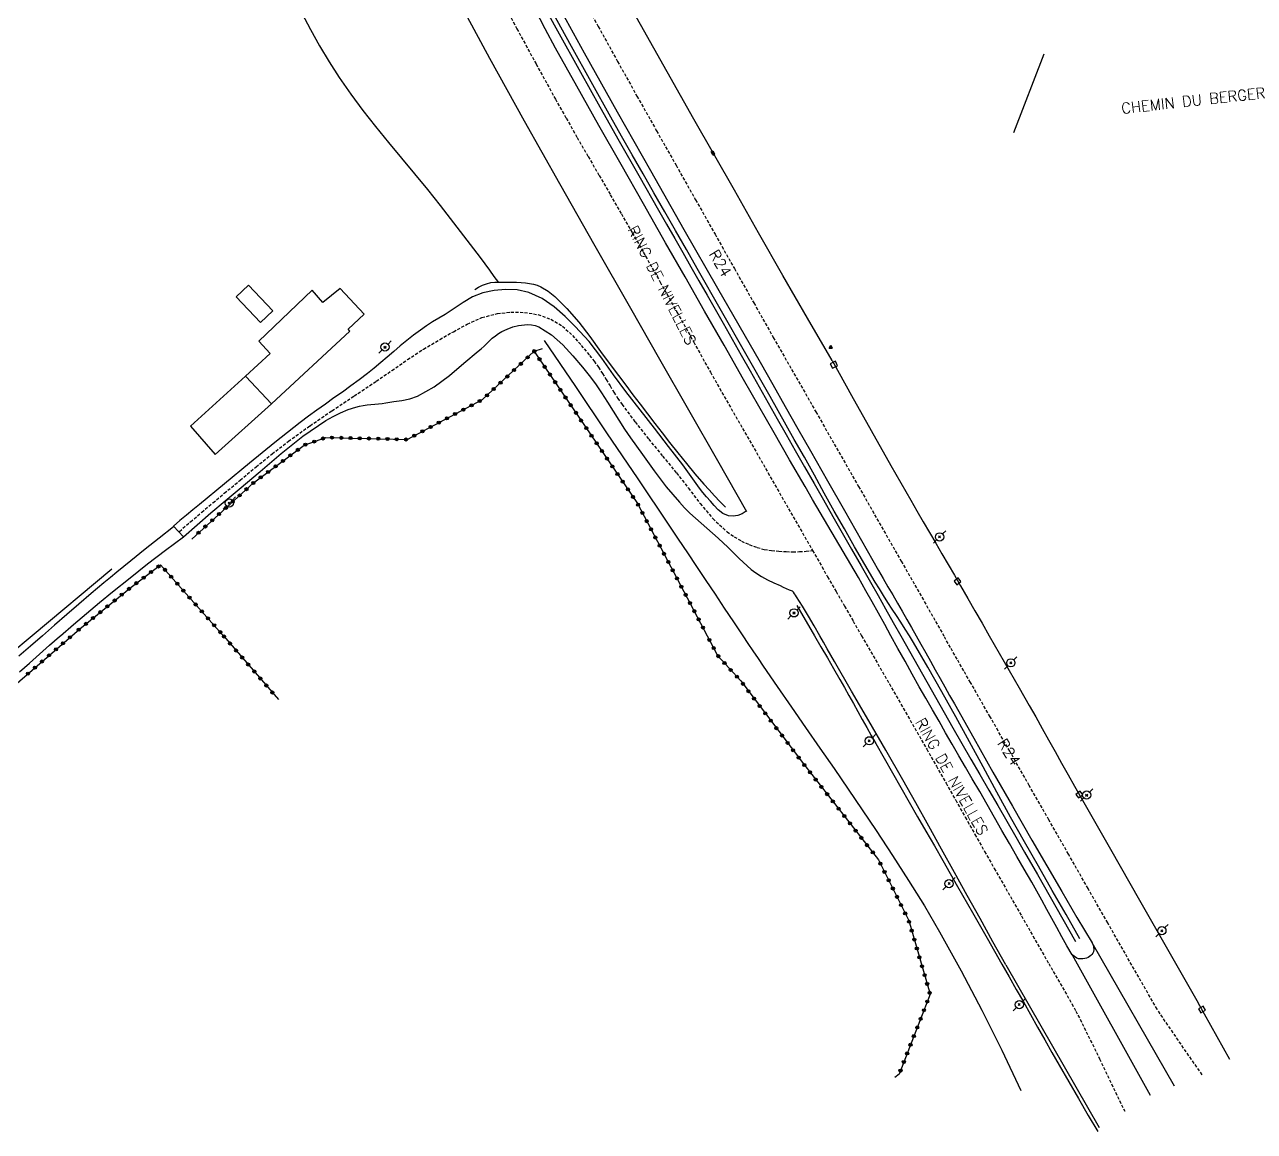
# Model space of a CAD drawing. Header units: millimetres. Extents: x 145000 to 146001, y 142000 to 143001.
# Drawn here: x 145384.3 to 145583.6, y 142590.7 to 142770 of the extents above; entities that cross this region are included whole.
import ezdxf
from ezdxf.enums import TextEntityAlignment as Align

# ---------------------------------------------------------------- set-up
doc = ezdxf.new("R2010")
doc.units = ezdxf.units.MM
doc.linetypes.add('DASHED', pattern=[0.75, 0.5, -0.25])
doc.layers.get('0').update_dxf_attribs({"linetype": 'CONTINUOUS'})
for name, color, linetype in [('W0001', 6, 'DASHED'), ('W0008', 7, 'CONTINUOUS'), ('W0010', 4, 'CONTINUOUS'), ('W0071', 7, 'CONTINUOUS'), ('W0104', 1, 'CONTINUOUS'), ('W0132', 7, 'CONTINUOUS'), ('W0211', 2, 'CONTINUOUS'), ('W0300', 7, 'CONTINUOUS'), ('W0322', 7, 'CONTINUOUS'), ('W0323', 7, 'CONTINUOUS'), ('W0401', 7, 'CONTINUOUS'), ('W0402', 7, 'CONTINUOUS'), ('W0473', 7, 'CONTINUOUS'), ('W0850', 7, 'CONTINUOUS'), ('W0989', 7, 'CONTINUOUS'), ('W0990', 7, 'CONTINUOUS')]:
    doc.layers.add(name, color=color, linetype=linetype)
doc.styles.get("Standard").update_dxf_attribs({"font": 'romans.shx', "width": 0.85})

# ---------------------------------------------------------------- blocks, each defined once
blk = doc.blocks.new('T473')
for p, q in [((-0.166667, 0.166667), (0.166667, -0.166667)), ((-0.166667, -0.166667), (0.166667, 0.166667)), ((0.500001, 0.500001), (1.000002, 1.000002)), ((-1.000002, -1.000002), (-0.500001, -0.500001))]:
    blk.add_line(p, q)
blk.add_ellipse((0, 0), major_axis=(0.471405, 0.471405), ratio=1, start_param=5.4977871438, end_param=11.780972451)
blk = doc.blocks.new('T850')
for p, q in [((-0.25, -0.15), (0, 0.32)), ((0, 0.32), (0.25, -0.15)), ((-0.25, -0.15), (0.25, -0.15))]:
    blk.add_line(p, q)
for major_axis in [(-0.106, 0.106), (-0.0354, 0.0354), (-0.0236, 0.0236)]:
    blk.add_ellipse((0, 0), major_axis=major_axis, ratio=1, start_param=3.926991, end_param=10.210176)
blk = doc.blocks.new('T401')
for p, q in [((-0.3, 0.3), (0, 0.3)), ((-0.3, -0.25), (-0.3, 0.3)), ((-0.3, 0.15), (0, 0.15)), ((-0.3, 0), (0, 0)), ((0, 0.3), (0, -0.25)), ((-0.3, -0.15), (0, -0.15)), ((-0.3, -0.25), (-0.3, -0.3)), ((-0.3, -0.3), (0, -0.3)), ((0, -0.3), (0, -0.25))]:
    blk.add_line(p, q)
blk = doc.blocks.new('t322o')
at = {"color": 0, "linetype": 'Continuous'}
for radius in [0.25, 0.15]:
    blk.add_circle((0, 0), radius, dxfattribs=at)
blk = doc.blocks.new('t323o')
at = {"color": 0, "linetype": 'Continuous'}
for radius in [0.25, 0.15]:
    blk.add_circle((0, 0), radius, dxfattribs=at)

msp = doc.modelspace()

# ---------------------------------------------------------------- linework, layer by layer
at = {"layer": 'W0001'}
for points in [[(145461.03, 142775.1), (145464.09, 142769.37), (145467.2, 142763.66), (145470.33, 142757.98), (145472.08, 142754.86), (145473.85, 142751.76), (145475.64, 142748.66), (145477.43, 142745.57), (145479.22, 142742.48), (145481.02, 142739.38), (145482.8, 142736.29), (145484.57, 142733.18), (145487.31, 142728.32), (145490.04, 142723.46), (145492.75, 142718.58), (145495.46, 142713.7), (145512.02, 142684.8)], [(145474.13, 142775.44), (145477.27, 142769.75), (145480.41, 142764.08), (145483.55, 142758.45), (145486.72, 142752.85), (145489.89, 142747.24), (145493.06, 142741.64), (145496.21, 142736.07), (145499.35, 142730.5), (145502.5, 142724.93), (145505.65, 142719.36), (145512.56, 142707.27), (145519.47, 142695.18), (145526.38, 142683.09), (145533.29, 142671)], [(145409.38, 142687.92), (145411.19, 142689.48), (145413.01, 142691.02), (145414.83, 142692.56), (145416.67, 142694.09), (145419.24, 142696.23), (145421.81, 142698.37), (145424.41, 142700.48), (145427.07, 142702.52), (145430.56, 142705.04), (145434.12, 142707.47), (145437.71, 142709.86), (145441.29, 142712.25), (145443.83, 142713.99), (145446.37, 142715.75), (145448.94, 142717.46), (145451.6, 142719.03), (145453.8, 142720.27), (145456.05, 142721.51), (145458.42, 142722.56), (145460.93, 142723.22), (145463.12, 142723.44), (145465.32, 142723.4), (145467.51, 142723.04), (145469.61, 142722.3), (145471.49, 142721.16), (145473.11, 142719.68), (145474.53, 142718.06), (145475.88, 142716.43), (145476.62, 142715.5), (145477.31, 142714.52), (145477.96, 142713.52), (145478.58, 142712.51), (145479.19, 142711.49), (145479.81, 142710.47), (145480.45, 142709.47), (145481.13, 142708.49), (145483.25, 142705.65), (145485.45, 142702.87), (145487.69, 142700.12), (145489.95, 142697.39), (145491.88, 142694.93), (145493.79, 142692.42), (145495.84, 142689.99), (145498.17, 142687.84), (145499.29, 142687.04), (145500.49, 142686.35), (145501.74, 142685.77), (145503.03, 142685.3), (145504.19, 142685), (145505.38, 142684.82), (145506.57, 142684.71), (145507.76, 142684.64), (145508.82, 142684.61), (145509.89, 142684.63), (145510.96, 142684.69), (145512.02, 142684.8)], [(145512.02, 142684.8), (145514.46, 142680.55), (145515.83, 142678.16), (145517.21, 142675.78), (145518.58, 142673.39), (145519.96, 142671)], [(145519.96, 142671), (145522.21, 142667.1), (145524.46, 142663.19), (145526.71, 142659.29), (145528.95, 142655.38), (145530.52, 142652.62), (145532.08, 142649.86), (145533.65, 142647.1), (145535.21, 142644.34), (145536.77, 142641.58), (145538.34, 142638.82), (145539.9, 142636.06), (145541.47, 142633.3), (145545.87, 142625.6), (145550.29, 142617.89), (145554.7, 142610.19), (145558.54, 142602.44), (145562.61, 142593.94), (145562.61, 142593.94)], [(145575.17, 142599.87), (145573.43, 142602.33), (145567.85, 142610.47), (145563.03, 142618.91), (145559.85, 142624.48), (145556.67, 142630.04), (145553.5, 142635.61), (145550.32, 142641.17), (145547.14, 142646.74), (145543.97, 142652.31), (145540.79, 142657.87), (145537.61, 142663.44), (145536.53, 142665.33), (145535.45, 142667.22), (145534.37, 142669.11), (145533.29, 142671)]]:
    msp.add_lwpolyline(points, dxfattribs=at)
at = {"layer": 'W0008'}
for points in [[(145442.05, 142830.17), (145443.73, 142826.46), (145445.43, 142822.76), (145447.17, 142819.08), (145448.93, 142815.4), (145451.85, 142809.4), (145454.82, 142803.41), (145457.83, 142797.45), (145460.89, 142791.51), (145464.35, 142784.96), (145467.88, 142778.45), (145471.44, 142771.96), (145475.02, 142765.49), (145480.35, 142755.92), (145485.72, 142746.37), (145491.13, 142736.85), (145496.58, 142727.35)], [(145429.85, 142823.76), (145432.3, 142818.4), (145434.8, 142813.06), (145437.35, 142807.75), (145439.94, 142802.46), (145444.74, 142792.93), (145449.62, 142783.45), (145454.59, 142774.01), (145459.64, 142764.61), (145465.25, 142754.42), (145470.97, 142744.29), (145476.74, 142734.18), (145482.5, 142724.07), (145487.18, 142715.83), (145491.88, 142707.6), (145496.59, 142699.38), (145501.31, 142691.16)], [(145500.84, 142712.54), (145497.68, 142718.07), (145494.51, 142723.61), (145491.36, 142729.15), (145488.2, 142734.69), (145484.59, 142741.02), (145480.97, 142747.35), (145477.37, 142753.69), (145473.81, 142760.05), (145472.08, 142763.14), (145470.35, 142766.23), (145468.66, 142769.34), (145467.07, 142772.5), (145466.84, 142772.99), (145466.62, 142773.49), (145466.42, 142773.99), (145466.22, 142774.49), (145466.06, 142774.89), (145465.92, 142775.29), (145465.78, 142775.69), (145465.64, 142776.09)], [(145515.19, 142715.62), (145511.2, 142722.49), (145507.22, 142729.38), (145503.27, 142736.28), (145499.34, 142743.19), (145492.79, 142754.7), (145486.26, 142766.23), (145479.79, 142777.79)], [(145501.26, 142691.21), (145500.63, 142690.77), (145499.92, 142690.48), (145499.16, 142690.37), (145498.4, 142690.43), (145497.48, 142690.8), (145496.71, 142691.42), (145496.08, 142692.13), (145495.47, 142692.8), (145494.84, 142693.49), (145494.25, 142694.2), (145493.68, 142694.94), (145493.14, 142695.69), (145492.61, 142696.45), (145492.08, 142697.21), (145491.54, 142697.96), (145490.99, 142698.7), (145488.69, 142701.68), (145486.38, 142704.66), (145484.06, 142707.63), (145481.75, 142710.6), (145479.77, 142713.27), (145477.85, 142716), (145475.82, 142718.67), (145473.55, 142721.14), (145471.89, 142722.74), (145470.14, 142724.3), (145468.18, 142725.67), (145466, 142726.65), (145464.14, 142727.05), (145462.26, 142727.13), (145460.39, 142726.95), (145458.57, 142726.55), (145456.91, 142725.91), (145455.36, 142725.01), (145453.9, 142724.02), (145452.45, 142723.08), (145451.44, 142722.47), (145450.43, 142721.85), (145449.43, 142721.21), (145448.46, 142720.54), (145447.35, 142719.71), (145446.26, 142718.84), (145445.19, 142717.96), (145444.14, 142717.06), (145443.09, 142716.15), (145442.03, 142715.26), (145440.96, 142714.37), (145439.87, 142713.51), (145438.53, 142712.49), (145437.17, 142711.49), (145435.8, 142710.5), (145434.42, 142709.53), (145433.05, 142708.55), (145431.68, 142707.56), (145430.32, 142706.57), (145428.97, 142705.55), (145424.84, 142702.3), (145420.76, 142698.98), (145416.7, 142695.64), (145412.65, 142692.29), (145411.59, 142691.42), (145410.54, 142690.54), (145409.48, 142689.66), (145408.43, 142688.78)], [(145496.58, 142727.35), (145503.51, 142715.31)], [(145410.03, 142687.03), (145412.26, 142688.98), (145414.51, 142690.92), (145416.78, 142692.84), (145419.06, 142694.73), (145422.48, 142697.61), (145425.89, 142700.53), (145429.42, 142703.34), (145433.14, 142705.86), (145434.3, 142706.52), (145435.49, 142707.12), (145436.72, 142707.64), (145437.98, 142708.07), (145438.58, 142708.22), (145439.19, 142708.33), (145439.81, 142708.41), (145440.42, 142708.47), (145441.04, 142708.52), (145441.65, 142708.58), (145442.26, 142708.65), (145442.87, 142708.74), (145444.15, 142708.94), (145445.44, 142709.12), (145446.73, 142709.39), (145447.98, 142709.83), (145450.67, 142711.33), (145453.15, 142713.2), (145455.48, 142715.19), (145457.82, 142717.12), (145458.3, 142717.51), (145458.76, 142717.93), (145459.2, 142718.35), (145459.65, 142718.78), (145460.11, 142719.2), (145460.6, 142719.6), (145461.1, 142719.96), (145461.64, 142720.29), (145462.51, 142720.7), (145463.41, 142721.04), (145464.34, 142721.28), (145465.3, 142721.41), (145465.89, 142721.42), (145466.48, 142721.38), (145467.07, 142721.26), (145467.63, 142721.04), (145469.72, 142719.76), (145471.54, 142718.14), (145473.16, 142716.35), (145474.7, 142714.55), (145475.81, 142713.2), (145476.84, 142711.8), (145477.82, 142710.35), (145478.75, 142708.88), (145479.67, 142707.41), (145480.6, 142705.94), (145481.54, 142704.48), (145482.53, 142703.05), (145484.43, 142700.39), (145486.33, 142697.73), (145488.31, 142695.12), (145490.43, 142692.63), (145491.27, 142691.74), (145492.14, 142690.88), (145493.04, 142690.05), (145493.95, 142689.24), (145494.87, 142688.44), (145495.79, 142687.64), (145496.7, 142686.83), (145497.6, 142686.02), (145498.24, 142685.41), (145498.87, 142684.79), (145499.49, 142684.16), (145500.11, 142683.53), (145500.75, 142682.91), (145501.4, 142682.31), (145502.08, 142681.74), (145502.8, 142681.21), (145503.74, 142680.6), (145504.73, 142680.07), (145505.74, 142679.59), (145506.75, 142679.12), (145507.24, 142678.89), (145507.72, 142678.67), (145508.22, 142678.46), (145508.71, 142678.27)], [(145503.51, 142715.31), (145505.55, 142711.73), (145507.6, 142708.15), (145509.65, 142704.56), (145511.69, 142700.98), (145514.45, 142696.13), (145517.21, 142691.29), (145519.96, 142686.44), (145522.72, 142681.6), (145523.47, 142680.27), (145524.23, 142678.95), (145525, 142677.62), (145525.76, 142676.3), (145526.53, 142674.98), (145527.29, 142673.65), (145528.05, 142672.33), (145528.81, 142671)], [(145515.19, 142715.62), (145518.35, 142709.94), (145521.53, 142704.27), (145524.72, 142698.6), (145527.94, 142692.96), (145528.94, 142691.22), (145529.94, 142689.48), (145530.95, 142687.75), (145531.97, 142686.01), (145532.98, 142684.28), (145533.99, 142682.55), (145535, 142680.82), (145536.01, 142679.08), (145537.17, 142677.06), (145538.34, 142675.04), (145539.5, 142673.02), (145540.66, 142671)], [(145524.72, 142671), (145523.71, 142672.83), (145522.7, 142674.66), (145521.68, 142676.48), (145520.65, 142678.3), (145519.44, 142680.42), (145518.21, 142682.53), (145516.98, 142684.64), (145515.74, 142686.75), (145514.5, 142688.86), (145513.26, 142690.97), (145512.02, 142693.08), (145510.79, 142695.19), (145508.29, 142699.52), (145505.8, 142703.86), (145503.32, 142708.19), (145500.84, 142712.54)], [(145408.43, 142688.78), (145410.03, 142687.03)], [(145513.19, 142671), (145512.29, 142672.6), (145511.36, 142674.2), (145510.41, 142675.77), (145509.42, 142677.33), (145509.25, 142677.57), (145509.09, 142677.81), (145508.91, 142678.05), (145508.71, 142678.27)], [(145543.36, 142617.68), (145541.26, 142621.41), (145539.17, 142625.16), (145537.09, 142628.91), (145535.02, 142632.66), (145532.94, 142636.42), (145530.86, 142640.17), (145528.76, 142643.91), (145526.64, 142647.64), (145523.89, 142652.44), (145521.13, 142657.24), (145518.35, 142662.02), (145515.57, 142666.81), (145514.97, 142667.85), (145514.37, 142668.9), (145513.78, 142669.95), (145513.19, 142671)], [(145557.31, 142621.22), (145557.48, 142620.89), (145557.57, 142620.52), (145557.59, 142620.15), (145557.53, 142619.78), (145557.44, 142619.54), (145557.29, 142619.34), (145557.12, 142619.16), (145556.92, 142619.01), (145556.67, 142618.87), (145556.4, 142618.77), (145556.12, 142618.71), (145555.84, 142618.66), (145555.6, 142618.64), (145555.36, 142618.62), (145555.1, 142618.65), (145554.86, 142618.74), (145554.1, 142619.31), (145553.25, 142620.76), (145552.42, 142622.23), (145551.61, 142623.7), (145550.8, 142625.18), (145550, 142626.66), (145549.2, 142628.14), (145548.38, 142629.61), (145547.54, 142631.07), (145546.32, 142633.16), (145545.11, 142635.25), (145543.91, 142637.35), (145542.71, 142639.45), (145541.5, 142641.54), (145540.3, 142643.64), (145539.1, 142645.74), (145537.89, 142647.83), (145536.82, 142649.7), (145535.74, 142651.56), (145534.66, 142653.42), (145533.58, 142655.28), (145532.51, 142657.14), (145531.43, 142659.01), (145530.36, 142660.87), (145529.3, 142662.74), (145528.14, 142664.8), (145527, 142666.86), (145525.86, 142668.93), (145524.72, 142671)], [(145528.81, 142671), (145529.59, 142669.62), (145530.36, 142668.24), (145531.14, 142666.86), (145531.91, 142665.48), (145532.68, 142664.09), (145533.45, 142662.71), (145534.23, 142661.33), (145535.01, 142659.95), (145538.14, 142654.43), (145541.26, 142648.91), (145544.4, 142643.39), (145547.56, 142637.89), (145549.98, 142633.72), (145552.4, 142629.54), (145554.83, 142625.37), (145557.31, 142621.22)], [(145540.66, 142671), (145542.28, 142668.18), (145543.9, 142665.37), (145545.51, 142662.55), (145547.12, 142659.72), (145548.18, 142657.85), (145549.23, 142655.98), (145550.28, 142654.11), (145551.33, 142652.23), (145552.38, 142650.36), (145553.43, 142648.48), (145554.49, 142646.61), (145555.55, 142644.74), (145560.28, 142636.43), (145565.02, 142628.13), (145569.77, 142619.83), (145574.52, 142611.53)], [(145570.7, 142598), (145557.31, 142621.23)], [(145554.11, 142619.31), (145566.74, 142596.57)], [(145543.36, 142617.68), (145558.49, 142591.31)], [(145579.65, 142602.35), (145574.52, 142611.53)]]:
    msp.add_lwpolyline(points, dxfattribs=at)
at = {"layer": 'W0010'}
for points in [[(145467.01, 142775.73), (145470.68, 142769.03), (145474.38, 142762.34), (145477.52, 142756.73), (145480.69, 142751.14), (145483.87, 142745.56), (145487.06, 142739.97), (145488.36, 142737.68), (145489.67, 142735.38), (145490.98, 142733.09), (145492.29, 142730.8), (145493.6, 142728.51), (145494.91, 142726.22), (145496.22, 142723.92), (145497.52, 142721.63), (145498.98, 142719.06), (145500.44, 142716.48), (145501.9, 142713.91), (145503.36, 142711.33), (145504.82, 142708.76), (145506.28, 142706.18), (145507.74, 142703.61), (145509.2, 142701.04), (145510.73, 142698.37), (145512.25, 142695.7), (145513.78, 142693.02), (145515.3, 142690.35), (145516.83, 142687.68), (145518.35, 142685.01), (145519.88, 142682.34), (145521.4, 142679.67), (145522.63, 142677.5), (145523.85, 142675.34), (145525.08, 142673.17), (145526.3, 142671)], [(145527.71, 142671), (145527.03, 142672.09), (145526.33, 142673.18), (145525.63, 142674.26), (145524.93, 142675.33), (145524.23, 142676.41), (145523.53, 142677.5), (145522.84, 142678.59), (145522.17, 142679.68), (145520.48, 142682.54), (145518.81, 142685.42), (145517.17, 142688.31), (145515.54, 142691.21), (145513.92, 142694.12), (145512.31, 142697.02), (145510.69, 142699.92), (145509.05, 142702.82), (145505.12, 142709.75), (145501.19, 142716.68), (145497.25, 142723.6), (145493.32, 142730.53), (145491.57, 142733.59), (145489.81, 142736.66), (145488.05, 142739.72), (145486.29, 142742.78), (145484.54, 142745.84), (145482.79, 142748.91), (145481.04, 142751.98), (145479.31, 142755.05), (145476.11, 142760.77), (145472.92, 142766.51), (145469.76, 142772.25)], [(145457.25, 142727.13), (145457.87, 142727.49), (145458.52, 142727.79), (145459.19, 142728.04), (145459.88, 142728.22), (145460.54, 142728.31), (145461.21, 142728.32), (145461.87, 142728.3), (145462.52, 142728.29), (145463.26, 142728.29), (145464.01, 142728.29), (145464.76, 142728.27), (145465.5, 142728.2), (145466.13, 142728.1), (145466.76, 142727.98), (145467.39, 142727.81), (145467.99, 142727.56), (145469.16, 142726.83), (145470.23, 142725.96), (145471.22, 142725), (145472.17, 142724.03), (145474.11, 142721.81), (145475.91, 142719.47), (145477.63, 142717.08), (145479.38, 142714.73), (145480.57, 142713.18), (145481.74, 142711.62), (145482.91, 142710.07), (145484.09, 142708.51), (145485.26, 142706.96), (145486.44, 142705.41), (145487.63, 142703.86), (145488.83, 142702.33), (145490.19, 142700.62), (145491.56, 142698.92), (145492.95, 142697.24), (145494.38, 142695.58), (145495.23, 142694.63), (145496.1, 142693.69), (145496.98, 142692.77), (145497.89, 142691.86)], [(145509.49, 142675.89), (145512.35, 142671)], [(145512.35, 142671), (145513.38, 142669.23), (145514.41, 142667.45), (145515.43, 142665.67), (145516.45, 142663.89), (145517.18, 142662.6), (145517.91, 142661.31), (145518.63, 142660.01), (145519.35, 142658.71), (145520.08, 142657.42), (145520.8, 142656.12), (145521.53, 142654.83), (145522.26, 142653.53), (145523.61, 142651.16), (145524.96, 142648.79), (145526.32, 142646.41), (145527.68, 142644.04), (145529.04, 142641.67), (145530.4, 142639.31), (145531.76, 142636.94), (145533.12, 142634.57), (145535.52, 142630.37), (145537.92, 142626.18), (145540.32, 142621.99), (145542.71, 142617.79), (145543.87, 142615.75), (145545.03, 142613.7), (145546.18, 142611.66), (145547.33, 142609.61), (145548.48, 142607.56), (145549.64, 142605.52), (145550.8, 142603.47), (145551.96, 142601.43), (145553.53, 142598.71), (145555.11, 142595.99), (145556.69, 142593.27), (145558.25, 142590.68)], [(145526.3, 142671), (145528.41, 142667.26), (145530.52, 142663.53), (145532.64, 142659.79), (145534.77, 142656.06), (145536.21, 142653.54), (145537.66, 142651.02), (145539.12, 142648.51), (145540.57, 142645.99), (145542.03, 142643.48), (145543.48, 142640.96), (145544.94, 142638.44), (145546.39, 142635.92), (145548.45, 142632.31), (145550.52, 142628.69), (145552.58, 142625.07), (145554.64, 142621.45)], [(145555.36, 142621.89), (145553.1, 142625.81), (145550.85, 142629.73), (145548.61, 142633.66), (145546.38, 142637.59), (145544.12, 142641.63), (145541.89, 142645.68), (145539.68, 142649.74), (145537.47, 142653.8), (145535.24, 142657.86), (145532.99, 142661.9), (145530.7, 142665.92), (145528.36, 142669.92), (145528.2, 142670.19), (145528.04, 142670.46), (145527.87, 142670.73), (145527.71, 142671)]]:
    msp.add_lwpolyline(points, dxfattribs=at)
at = {"layer": 'W0071'}
for points in [[(145408.44, 142688.66), (145406.13, 142686.84), (145403.83, 142685.01), (145401.53, 142683.16), (145399.25, 142681.31), (145398.2, 142680.45), (145397.16, 142679.58), (145396.11, 142678.71), (145395.08, 142677.83), (145393.09, 142676.13), (145391.12, 142674.43), (145389.14, 142672.72), (145387.18, 142671)], [(145390.11, 142671), (145392.21, 142672.81), (145394.31, 142674.6), (145396.42, 142676.39), (145398.55, 142678.14), (145401.39, 142680.41), (145404.24, 142682.65), (145407.12, 142684.85), (145410.03, 142687.03)], [(145387.18, 142671), (145385.28, 142669.34), (145383.38, 142667.67)], [(145383.45, 142665.14), (145385.08, 142666.58), (145386.7, 142668.02), (145388.34, 142669.45), (145389.98, 142670.88), (145390.01, 142670.91), (145390.05, 142670.94), (145390.08, 142670.97), (145390.11, 142671)]]:
    msp.add_lwpolyline(points, dxfattribs=at)
at = {"layer": 'W0104'}
msp.add_lwpolyline([(145418.58, 142725.92), (145422.53, 142721.74), (145424.54, 142723.64), (145420.59, 142727.81)], close=True, dxfattribs=at)
for points in [[(145420.08, 142713.07), (145411.21, 142704.96), (145415.2, 142700.35)], [(145415.2, 142700.35), (145424.29, 142708.58)]]:
    msp.add_lwpolyline(points, dxfattribs=at)
at = {"layer": 'W0132'}
for points in [[(145439.31, 142723.12), (145435.46, 142727.27), (145432.65, 142725.02), (145430.91, 142726.99), (145422.25, 142718.72), (145424.09, 142716.73), (145420.08, 142713.07)], [(145437.03, 142720.37), (145436.74, 142720.67), (145439.31, 142723.12)], [(145424.29, 142708.58), (145437.03, 142720.37)], [(145420.14, 142713.01), (145424.29, 142708.58)]]:
    msp.add_lwpolyline(points, dxfattribs=at)
at = {"layer": 'W0211'}
msp.add_lwpolyline([(145429.25, 142771.88), (145430.66, 142769.23), (145432.12, 142766.6), (145433.65, 142764.02), (145435.27, 142761.48), (145437.15, 142758.76), (145439.13, 142756.11), (145441.17, 142753.51), (145443.26, 142750.95), (145445.38, 142748.41), (145447.49, 142745.88), (145449.58, 142743.33), (145451.63, 142740.74), (145453.27, 142738.63), (145454.9, 142736.52), (145456.52, 142734.41), (145458.13, 142732.28), (145458.89, 142731.27), (145459.64, 142730.26), (145460.38, 142729.24), (145461.13, 142728.22)], dxfattribs=at)
at = {"layer": 'W0300'}
for points in [[(145544.64, 142752.58), (145549.54, 142765.28)], [(145468.52, 142718.87), (145473.58, 142711.39), (145478.64, 142703.9), (145483.69, 142696.41), (145488.73, 142688.92), (145490.23, 142686.68), (145491.73, 142684.44), (145493.22, 142682.2), (145494.72, 142679.96), (145496.21, 142677.72), (145497.7, 142675.48), (145499.2, 142673.24), (145500.7, 142671)], [(145398.44, 142681.8), (145385.51, 142671)], [(145385.51, 142671), (145381.9, 142667.96), (145378.29, 142664.91), (145374.69, 142661.85), (145371.08, 142658.79), (145365.07, 142653.66), (145359.07, 142648.52), (145353.09, 142643.35), (145347.14, 142638.16), (145343.08, 142634.59), (145339.05, 142631), (145335.03, 142627.4), (145331.02, 142623.77)], [(145500.7, 142671), (145501.53, 142669.77), (145502.35, 142668.55), (145503.18, 142667.32), (145504.01, 142666.1), (145506.29, 142662.76), (145508.58, 142659.44), (145510.89, 142656.12), (145513.2, 142652.8), (145515.51, 142649.48), (145517.8, 142646.15), (145520.06, 142642.81), (145522.3, 142639.44), (145524.95, 142635.39), (145527.59, 142631.32), (145530.15, 142627.21), (145532.61, 142623.03), (145536.11, 142616.72), (145539.47, 142610.32), (145542.69, 142603.86), (145545.77, 142597.33)]]:
    msp.add_lwpolyline(points, dxfattribs=at)
at = {"layer": 'W0322'}
for points in [[(145411.38, 142686.68), (145421.39, 142695.79), (145429.62, 142701.9), (145433.14, 142703.14), (145446.28, 142702.81), (145458.54, 142709.3), (145466.91, 142717.1), (145468.23, 142717.54)], [(145466.69, 142717.39), (145483.63, 142692.44), (145494.94, 142671)], [(145494.94, 142671), (145496.63, 142667.8), (145500.37, 142663.67), (145510.52, 142650.25), (145522.71, 142634.71)]]:
    msp.add_lwpolyline(points, dxfattribs=at)
at = {"layer": 'W0323'}
for points in [[(145391.93, 142671), (145393.26, 142672.15), (145401.55, 142678.88), (145406.34, 142682.48), (145415.9, 142671.71), (145416.51, 142671)], [(145361.34, 142604.81), (145358.19, 142607.48), (145338.58, 142624.27), (145344.75, 142630.01), (145357.95, 142641.78), (145370.81, 142652.72), (145379.86, 142660.57), (145391.93, 142671)], [(145416.51, 142671), (145425.44, 142660.67)], [(145522.71, 142634.68), (145527.6, 142624.85), (145531.06, 142612.92), (145526.04, 142599.94), (145525.34, 142599.43)]]:
    msp.add_lwpolyline(points, dxfattribs=at)
at = {"layer": 'W0402'}
for points in [[(145515.22, 142714.35), (145516.08, 142714.75), (145515.74, 142715.48), (145514.89, 142715.08)], [(145535.41, 142679.27), (145536.07, 142679.8), (145535.61, 142680.38), (145534.95, 142679.85), (145535.41, 142679.27)], [(145555.13, 142644.71), (145555.83, 142645.23), (145555.4, 142645.82), (145554.69, 142645.3)], [(145574.96, 142609.89), (145575.69, 142610.31), (145575.31, 142610.98), (145574.58, 142610.56)]]:
    msp.add_lwpolyline(points, close=True, dxfattribs=at)

# ---------------------------------------------------------------- block references
at = {"layer": 'W0322'}
for p, rotation in [((145465.83, 142716.1), 43.02433402717504), ((145466.92, 142717.06), 304.1673852090504), ((145466.93, 142717.11), 18.09623283521065), ((145467.76, 142715.82), 304.1673852090504), ((145463.63, 142714.05), 43.02433402717504), ((145464.73, 142715.07), 43.02433402717504), ((145468.6, 142714.58), 304.1673852090504), ((145461.44, 142712), 43.02433402717504), ((145462.54, 142713.02), 43.02433402717504), ((145469.44, 142713.34), 304.1673852090504), ((145470.29, 142712.1), 304.1673852090504), ((145459.25, 142709.95), 43.02433402717504), ((145460.34, 142710.98), 43.02433402717504), ((145471.13, 142710.86), 304.1673852090504), ((145456.74, 142708.34), 27.88395871505062), ((145458.07, 142709.05), 27.88395871505062), ((145471.97, 142709.61), 304.1673852090504), ((145472.81, 142708.37), 304.1673852090504), ((145452.76, 142706.24), 27.88395871505062), ((145454.09, 142706.94), 27.88395871505062), ((145455.42, 142707.64), 27.88395871505062), ((145473.66, 142707.13), 304.1673852090504), ((145474.5, 142705.89), 304.1673852090504), ((145448.79, 142704.13), 27.88395871505062), ((145450.11, 142704.84), 27.88395871505062), ((145451.44, 142705.54), 27.88395871505062), ((145475.34, 142704.65), 304.1673852090504), ((145429.82, 142701.97), 19.44174104975955), ((145431.24, 142702.47), 19.44174104975955), ((145432.65, 142702.97), 19.44174104975955), ((145434.12, 142703.12), 358.5440475510886), ((145435.62, 142703.08), 358.5440475510886), ((145437.12, 142703.04), 358.5440475510886), ((145438.62, 142703), 358.5440475510886), ((145440.12, 142702.96), 358.5440475510886), ((145441.62, 142702.93), 358.5440475510886), ((145443.12, 142702.89), 358.5440475510886), ((145444.62, 142702.85), 358.5440475510886), ((145446.12, 142702.81), 358.5440475510886), ((145447.46, 142703.43), 27.88395871505062), ((145476.18, 142703.41), 304.1673852090504), ((145477.03, 142702.17), 304.1673852090504), ((145427.38, 142700.24), 36.61284232812471), ((145428.59, 142701.13), 36.61284232812471), ((145477.87, 142700.93), 304.1673852090504), ((145424.98, 142698.45), 36.61284232812471), ((145426.18, 142699.34), 36.61284232812471), ((145478.71, 142699.69), 304.1673852090504), ((145479.55, 142698.44), 304.1673852090504), ((145422.57, 142696.66), 36.61284232812471), ((145423.77, 142697.55), 36.61284232812471), ((145480.4, 142697.2), 304.1673852090504), ((145481.24, 142695.96), 304.1673852090504), ((145420.26, 142694.75), 42.27852899417122), ((145421.37, 142695.76), 42.27852899417122), ((145482.08, 142694.72), 304.1673852090504), ((145418.04, 142692.73), 42.27852899417122), ((145419.15, 142693.74), 42.27852899417122), ((145482.92, 142693.48), 304.1673852090504), ((145483.74, 142692.23), 297.8233890445666), ((145415.82, 142690.72), 42.27852899417122), ((145416.93, 142691.72), 42.27852899417122), ((145484.44, 142690.9), 297.8233890445666), ((145413.6, 142688.7), 42.27852899417122), ((145414.71, 142689.71), 42.27852899417122), ((145485.14, 142689.57), 297.8233890445666), ((145485.84, 142688.25), 297.8233890445666), ((145412.49, 142687.69), 42.27852899417122), ((145486.54, 142686.92), 297.8233890445666), ((145487.24, 142685.59), 297.8233890445666), ((145487.94, 142684.27), 297.8233890445666), ((145488.64, 142682.94), 297.8233890445666), ((145489.34, 142681.61), 297.8233890445666), ((145490.04, 142680.29), 297.8233890445666), ((145490.74, 142678.96), 297.8233890445666), ((145491.44, 142677.63), 297.8233890445666), ((145492.14, 142676.31), 297.8233890445666), ((145492.84, 142674.98), 297.8233890445666), ((145493.54, 142673.65), 297.8233890445666), ((145494.24, 142672.33), 297.8233890445666), ((145495.3, 142670.32), 297.8233890445233), ((145496, 142669), 297.8233890445233), ((145496.73, 142667.69), 312.1677602000413), ((145497.74, 142666.58), 312.1677602000413), ((145498.74, 142665.47), 312.1677602000413), ((145499.75, 142664.36), 312.1677602000413), ((145500.72, 142663.21), 307.0892588041648), ((145501.62, 142662.01), 307.0892588041648), ((145502.53, 142660.82), 307.0892588041648), ((145503.43, 142659.62), 307.0892588041648), ((145504.34, 142658.42), 307.0892588041648), ((145505.24, 142657.23), 307.0892588041648), ((145506.15, 142656.03), 307.0892588041648), ((145507.05, 142654.84), 307.0892588041648), ((145507.96, 142653.64), 307.0892588041648), ((145508.86, 142652.44), 307.0892588041648), ((145509.77, 142651.25), 307.0892588041648), ((145510.67, 142650.05), 308.1013575231926), ((145511.6, 142648.87), 308.1013575231926), ((145512.52, 142647.69), 308.1013575231926), ((145513.45, 142646.51), 308.1013575231926), ((145514.38, 142645.33), 308.1013575231926), ((145515.3, 142644.15), 308.1013575231926), ((145516.23, 142642.97), 308.1013575231926), ((145517.15, 142641.79), 308.1013575231926), ((145518.08, 142640.61), 308.1013575231926), ((145519, 142639.43), 308.1013575231926), ((145519.93, 142638.25), 308.1013575231926), ((145520.85, 142637.07), 308.1013575231926), ((145521.78, 142635.89), 308.1013575231926)]:
    msp.add_blockref('t322o', p, dxfattribs=dict(at, rotation=rotation))
at = {"layer": 'W0323'}
for p, rotation in [((145406, 142682.23), 36.94444921362285), ((145403.6, 142680.42), 36.94444921362285), ((145404.8, 142681.32), 36.94444921362285), ((145407.05, 142681.68), 311.5796812404001), ((145408.05, 142680.56), 311.5796812404001), ((145401.21, 142678.61), 39.08292899732781), ((145402.4, 142679.52), 36.94444921362285), ((145409.04, 142679.44), 311.5796812404001), ((145410.04, 142678.32), 311.5796812404001), ((145398.89, 142676.71), 39.08292899732781), ((145400.05, 142677.66), 39.08292899732781), ((145411.03, 142677.19), 311.5796812404001), ((145412.03, 142676.07), 311.5796812404001), ((145396.56, 142674.82), 39.08292899732781), ((145397.72, 142675.77), 39.08292899732781), ((145413.03, 142674.95), 311.5796812404001), ((145393.07, 142671.98), 40.82687846399676), ((145394.23, 142672.93), 39.08292899732781), ((145395.39, 142673.88), 39.08292899732781), ((145414.02, 142673.83), 311.5796812404001), ((145415.02, 142672.71), 311.5796812404001), ((145391.64, 142670.75), 40.82687846431995), ((145416.01, 142671.58), 310.8279546038098), ((145416.62, 142670.88), 310.8279546043137), ((145389.37, 142668.79), 40.82687846431995), ((145390.51, 142669.77), 40.82687846431995), ((145417.6, 142669.75), 310.8279546043137), ((145418.58, 142668.61), 310.8279546043137), ((145387.1, 142666.83), 40.82687846431995), ((145388.24, 142667.81), 40.82687846431995), ((145419.56, 142667.48), 310.8279546043137), ((145420.54, 142666.34), 310.8279546043137), ((145384.83, 142664.86), 40.82687846431995), ((145385.97, 142665.84), 40.82687846431995), ((145421.52, 142665.21), 310.8279546043137), ((145422.5, 142664.07), 310.8279546043137), ((145423.48, 142662.94), 310.8279546043137), ((145424.46, 142661.8), 310.8279546043137), ((145523.01, 142634.06), 296.4926933239132), ((145523.68, 142632.72), 296.4926933239132), ((145524.35, 142631.38), 296.4926933239132), ((145525.02, 142630.04), 296.4926933239132), ((145525.69, 142628.69), 296.4926933239132), ((145526.36, 142627.35), 296.4926933239132), ((145527.03, 142626.01), 296.4926933239132), ((145527.66, 142624.65), 286.169634465449), ((145528.08, 142623.21), 286.169634465449), ((145528.5, 142621.77), 286.169634465449), ((145528.92, 142620.33), 286.169634465449), ((145529.33, 142618.89), 286.169634465449), ((145529.75, 142617.45), 286.169634465449), ((145530.17, 142616.01), 286.169634465449), ((145530.59, 142614.57), 286.169634465449), ((145531, 142613.13), 286.169634465449), ((145530.06, 142610.32), 248.8353964256106), ((145530.6, 142611.72), 248.8353964256106), ((145529.52, 142608.92), 248.8353964256106), ((145528.98, 142607.53), 248.8353964256106), ((145527.89, 142604.73), 248.8353964256106), ((145528.43, 142606.13), 248.8353964256106), ((145527.35, 142603.33), 248.8353964256106), ((145526.27, 142600.53), 248.8353964256106), ((145526.81, 142601.93), 248.8353964256106)]:
    msp.add_blockref('t323o', p, dxfattribs=dict(at, rotation=rotation))
at = {"layer": 'W0401', "rotation": 29.61776660077031}
msp.add_blockref('T401', (145496, 142749.31), dxfattribs=at)
at = {"layer": 'W0473'}
for p in [(145442.71, 142717.78), (145417.47, 142692.5), (145532.6, 142687.02), (145509.01, 142674.71), (145544.15, 142666.61), (145521.21, 142653.98), (145556.44, 142645.19), (145534.14, 142630.84), (145568.63, 142623.2), (145545.52, 142611.23)]:
    msp.add_blockref('T473', p, dxfattribs=at)
at = {"layer": 'W0850'}
msp.add_blockref('T850', (145514.95, 142717.76), dxfattribs=at)

# ---------------------------------------------------------------- texts
at = {"layer": 'W0989'}
msp.add_text('CHEMIN DU BERGER   ', height=1.75, rotation=6.2982, dxfattribs=at).set_placement((145562.15, 142755.57))
for rotation, p in [(297.0319, (145488.45, 142726.19)), (299.3414, (145535.48, 142646.61))]:
    msp.add_text('RING DE NIVELLES   ', height=1.75, rotation=rotation, dxfattribs=at).set_placement(p, align=Align.MIDDLE_CENTER)
at = {"layer": 'W0990'}
for rotation, p in [(300.7476, (145497.98, 142729.82)), (303.0571, (145544.85, 142650.62))]:
    msp.add_text('R24   ', height=1.75, rotation=rotation, dxfattribs=at).set_placement(p, align=Align.MIDDLE_CENTER)

doc.saveas('drawing.dxf')
